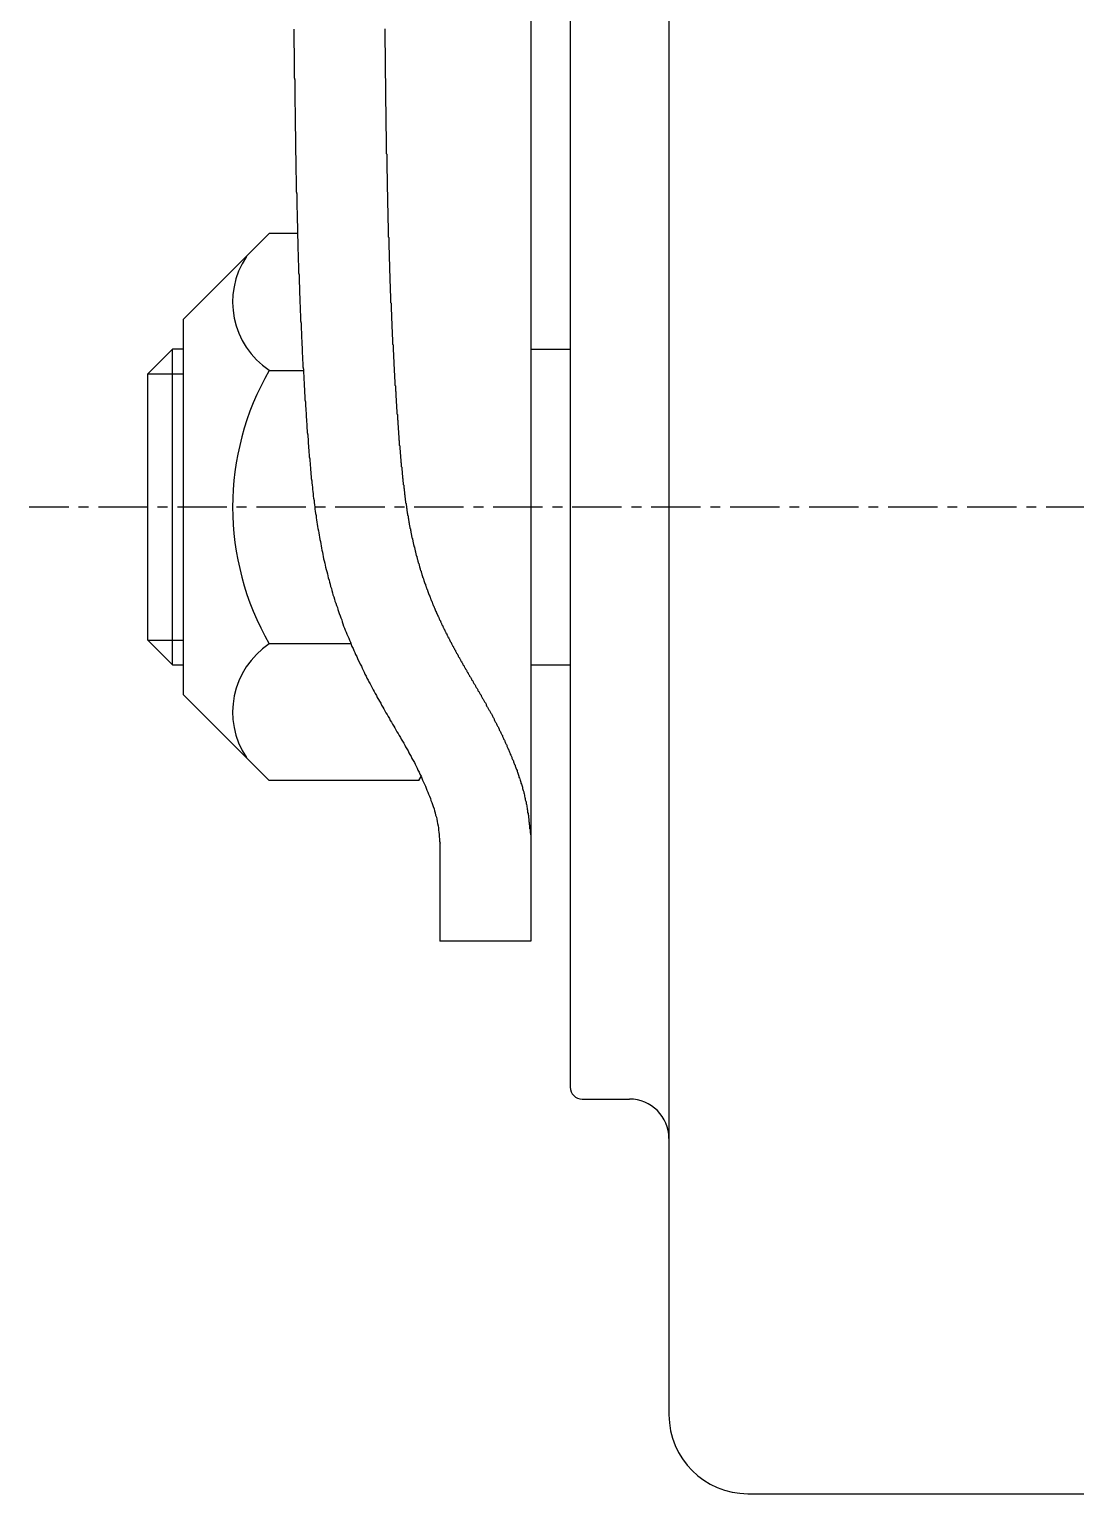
# Model space of a CAD drawing. Extents: x -3290 to -3105, y -737 to -442.
# Drawn here: x -3289.87 to -3263.37, y -625.22 to -588.11 of the extents above; entities that cross this region are included whole.
import ezdxf

# ---------------------------------------------------------------- set-up
doc = ezdxf.new("R2010")
doc.units = 0
doc.linetypes.add('CENTER', pattern=[2, 1.25, -0.25, 0.25, -0.25])
doc.layers.get('0').update_dxf_attribs({"linetype": 'CONTINUOUS'})
doc.layers.add('CENTER', color=1, linetype='CENTER')

msp = doc.modelspace()

# ---------------------------------------------------------------- linework, layer by layer
at = {"color": 7, "linetype": 'CONTINUOUS'}
for p, q in [((-3277.171, -560.418), (-3277.171, -611.218)), ((-3273.671, -577.218), (-3273.671, -623.218)), ((-3276.171, -585.518), (-3276.171, -614.918)), ((-3285.971, -595.468), (-3283.793, -593.289)), ((-3283.078, -593.289), (-3283.793, -593.289)), ((-3285.971, -595.468), (-3285.971, -604.968)), ((-3286.246, -596.218), (-3286.871, -596.843)), ((-3286.246, -604.218), (-3286.246, -596.218)), ((-3285.971, -596.218), (-3286.246, -596.218)), ((-3277.171, -596.218), (-3276.171, -596.218)), ((-3286.871, -603.593), (-3286.871, -596.843)), ((-3286.871, -596.843), (-3285.971, -596.843)), ((-3283.793, -596.754), (-3282.933, -596.754)), ((-3286.246, -604.218), (-3286.871, -603.593)), ((-3286.871, -603.593), (-3285.971, -603.593)), ((-3281.724, -603.682), (-3283.793, -603.682)), ((-3286.246, -604.218), (-3285.971, -604.218)), ((-3277.171, -604.218), (-3276.171, -604.218)), ((-3285.971, -604.968), (-3283.793, -607.146)), ((-3280.007, -607.146), (-3279.949, -607.046)), ((-3280.007, -607.146), (-3283.793, -607.146)), ((-3279.471, -608.736), (-3279.471, -611.218)), ((-3277.171, -611.218), (-3279.471, -611.218)), ((-3275.871, -615.218), (-3274.671, -615.218)), ((-3271.671, -625.218), (-3250.671, -625.218))]:
    msp.add_line(p, q, dxfattribs=at)
at = {"color": 7}
for points in [[(-3283.17, -588.112, 0), (-3283.17, -588.167, 0), (-3283.17, -588.223, 0), (-3283.17, -588.278, 0), (-3283.17, -588.334, 0), (-3283.17, -588.389, 0), (-3283.17, -588.445, 0), (-3283.17, -588.501, 0), (-3283.17, -588.556, 0), (-3283.16, -588.612, 0), (-3283.16, -588.667, 0), (-3283.16, -588.723, 0), (-3283.16, -588.778, 0), (-3283.16, -588.834, 0), (-3283.16, -588.89, 0), (-3283.16, -588.945, 0), (-3283.16, -589.001, 0), (-3283.16, -589.056, 0), (-3283.16, -589.112, 0), (-3283.16, -589.167, 0), (-3283.16, -589.223, 0), (-3283.16, -589.278, 0), (-3283.16, -589.334, 0), (-3283.15, -589.39, 0), (-3283.15, -589.445, 0), (-3283.15, -589.501, 0), (-3283.15, -589.556, 0), (-3283.15, -589.612, 0), (-3283.15, -589.667, 0), (-3283.15, -589.723, 0), (-3283.15, -589.779, 0), (-3283.15, -589.834, 0), (-3283.15, -589.89, 0), (-3283.15, -589.945, 0), (-3283.15, -590.001, 0), (-3283.15, -590.056, 0), (-3283.14, -590.112, 0), (-3283.14, -590.168, 0), (-3283.14, -590.223, 0), (-3283.14, -590.279, 0), (-3283.14, -590.334, 0), (-3283.14, -590.39, 0), (-3283.14, -590.445, 0), (-3283.14, -590.501, 0), (-3283.14, -590.557, 0), (-3283.14, -590.612, 0), (-3283.14, -590.668, 0), (-3283.13, -590.723, 0), (-3283.13, -590.779, 0), (-3283.13, -590.834, 0), (-3283.13, -590.89, 0), (-3283.13, -590.946, 0), (-3283.13, -591.001, 0), (-3283.13, -591.057, 0), (-3283.13, -591.112, 0), (-3283.13, -591.168, 0), (-3283.13, -591.223, 0), (-3283.13, -591.279, 0), (-3283.12, -591.334, 0), (-3283.12, -591.39, 0), (-3283.12, -591.446, 0), (-3283.12, -591.501, 0), (-3283.12, -591.557, 0), (-3283.12, -591.612, 0), (-3283.12, -591.668, 0), (-3283.12, -591.723, 0), (-3283.12, -591.779, 0), (-3283.11, -591.834, 0), (-3283.11, -591.89, 0), (-3283.11, -591.946, 0), (-3283.11, -592.001, 0), (-3283.11, -592.057, 0), (-3283.11, -592.112, 0), (-3283.11, -592.168, 0), (-3283.11, -592.223, 0), (-3283.1, -592.279, 0), (-3283.1, -592.335, 0), (-3283.1, -592.39, 0), (-3283.1, -592.446, 0), (-3283.1, -592.501, 0), (-3283.1, -592.557, 0), (-3283.1, -592.612, 0), (-3283.1, -592.668, 0), (-3283.09, -592.723, 0), (-3283.09, -592.779, 0), (-3283.09, -592.835, 0), (-3283.09, -592.89, 0), (-3283.09, -592.946, 0), (-3283.09, -593.001, 0), (-3283.08, -593.057, 0), (-3283.08, -593.112, 0), (-3283.08, -593.168, 0), (-3283.08, -593.223, 0), (-3283.08, -593.279, 0), (-3283.08, -593.334, 0), (-3283.08, -593.39, 0), (-3283.07, -593.446, 0), (-3283.07, -593.501, 0), (-3283.07, -593.557, 0), (-3283.07, -593.612, 0), (-3283.07, -593.668, 0), (-3283.07, -593.723, 0), (-3283.06, -593.779, 0), (-3283.06, -593.834, 0), (-3283.06, -593.89, 0), (-3283.06, -593.945, 0), (-3283.06, -594.001, 0), (-3283.05, -594.057, 0), (-3283.05, -594.112, 0), (-3283.05, -594.168, 0), (-3283.05, -594.223, 0), (-3283.05, -594.279, 0), (-3283.04, -594.334, 0), (-3283.04, -594.39, 0), (-3283.04, -594.445, 0), (-3283.04, -594.501, 0), (-3283.04, -594.556, 0), (-3283.03, -594.612, 0), (-3283.03, -594.667, 0), (-3283.03, -594.723, 0), (-3283.03, -594.779, 0), (-3283.03, -594.834, 0), (-3283.02, -594.89, 0), (-3283.02, -594.945, 0), (-3283.02, -595.001, 0), (-3283.02, -595.056, 0), (-3283.01, -595.112, 0), (-3283.01, -595.167, 0), (-3283.01, -595.223, 0), (-3283.01, -595.278, 0), (-3283, -595.334, 0), (-3283, -595.389, 0), (-3283, -595.445, 0), (-3283, -595.5, 0), (-3282.99, -595.556, 0), (-3282.99, -595.611, 0), (-3282.99, -595.667, 0), (-3282.99, -595.723, 0), (-3282.98, -595.778, 0), (-3282.98, -595.834, 0), (-3282.98, -595.889, 0), (-3282.98, -595.945, 0), (-3282.97, -596, 0), (-3282.97, -596.056, 0), (-3282.97, -596.111, 0), (-3282.96, -596.167, 0), (-3282.96, -596.222, 0), (-3282.96, -596.278, 0), (-3282.96, -596.333, 0), (-3282.95, -596.389, 0), (-3282.95, -596.444, 0), (-3282.95, -596.5, 0), (-3282.94, -596.555, 0), (-3282.94, -596.611, 0), (-3282.94, -596.666, 0), (-3282.93, -596.722, 0), (-3282.93, -596.777, 0), (-3282.93, -596.833, 0), (-3282.92, -596.888, 0), (-3282.92, -596.944, 0), (-3282.92, -596.999, 0), (-3282.91, -597.055, 0), (-3282.91, -597.11, 0), (-3282.91, -597.166, 0), (-3282.9, -597.221, 0), (-3282.9, -597.277, 0), (-3282.9, -597.332, 0), (-3282.89, -597.388, 0), (-3282.89, -597.443, 0), (-3282.89, -597.499, 0), (-3282.88, -597.554, 0), (-3282.88, -597.61, 0), (-3282.88, -597.665, 0), (-3282.87, -597.721, 0), (-3282.87, -597.776, 0), (-3282.86, -597.832, 0), (-3282.86, -597.887, 0), (-3282.86, -597.943, 0), (-3282.85, -597.998, 0), (-3282.85, -598.054, 0), (-3282.84, -598.109, 0), (-3282.84, -598.165, 0), (-3282.84, -598.22, 0), (-3282.83, -598.276, 0), (-3282.83, -598.331, 0), (-3282.82, -598.387, 0), (-3282.82, -598.442, 0), (-3282.81, -598.498, 0), (-3282.81, -598.553, 0), (-3282.81, -598.609, 0), (-3282.8, -598.664, 0), (-3282.8, -598.72, 0), (-3282.79, -598.775, 0), (-3282.79, -598.831, 0), (-3282.78, -598.886, 0), (-3282.78, -598.942, 0), (-3282.77, -598.997, 0), (-3282.77, -599.052, 0), (-3282.76, -599.108, 0), (-3282.76, -599.163, 0), (-3282.75, -599.219, 0), (-3282.75, -599.274, 0), (-3282.74, -599.33, 0), (-3282.74, -599.385, 0), (-3282.73, -599.44, 0), (-3282.73, -599.496, 0), (-3282.72, -599.551, 0), (-3282.72, -599.606, 0), (-3282.71, -599.662, 0), (-3282.7, -599.717, 0), (-3282.7, -599.772, 0), (-3282.69, -599.827, 0), (-3282.68, -599.883, 0), (-3282.68, -599.938, 0), (-3282.67, -599.993, 0), (-3282.66, -600.048, 0), (-3282.66, -600.103, 0), (-3282.65, -600.159, 0), (-3282.64, -600.214, 0), (-3282.64, -600.269, 0), (-3282.63, -600.324, 0), (-3282.62, -600.379, 0), (-3282.61, -600.434, 0), (-3282.61, -600.489, 0), (-3282.6, -600.544, 0), (-3282.59, -600.599, 0), (-3282.58, -600.654, 0), (-3282.57, -600.709, 0), (-3282.56, -600.763, 0), (-3282.55, -600.818, 0), (-3282.54, -600.873, 0), (-3282.53, -600.928, 0), (-3282.52, -600.982, 0), (-3282.51, -601.037, 0), (-3282.5, -601.092, 0), (-3282.49, -601.146, 0), (-3282.48, -601.201, 0), (-3282.47, -601.255, 0), (-3282.46, -601.31, 0), (-3282.45, -601.364, 0), (-3282.44, -601.419, 0), (-3282.43, -601.473, 0), (-3282.42, -601.527, 0), (-3282.4, -601.582, 0), (-3282.39, -601.636, 0), (-3282.38, -601.69, 0), (-3282.37, -601.744, 0), (-3282.35, -601.798, 0), (-3282.34, -601.852, 0), (-3282.32, -601.906, 0), (-3282.31, -601.96, 0), (-3282.3, -602.014, 0), (-3282.28, -602.068, 0), (-3282.27, -602.121, 0), (-3282.25, -602.175, 0), (-3282.24, -602.229, 0), (-3282.22, -602.282, 0), (-3282.21, -602.336, 0), (-3282.19, -602.389, 0), (-3282.18, -602.442, 0), (-3282.16, -602.495, 0), (-3282.14, -602.549, 0), (-3282.13, -602.602, 0), (-3282.11, -602.655, 0), (-3282.09, -602.708, 0), (-3282.07, -602.76, 0), (-3282.06, -602.813, 0), (-3282.04, -602.866, 0), (-3282.02, -602.918, 0), (-3282, -602.971, 0), (-3281.98, -603.023, 0), (-3281.96, -603.075, 0), (-3281.95, -603.128, 0), (-3281.93, -603.18, 0), (-3281.91, -603.232, 0), (-3281.89, -603.284, 0), (-3281.87, -603.336, 0), (-3281.85, -603.387, 0), (-3281.83, -603.439, 0), (-3281.8, -603.49, 0), (-3281.78, -603.542, 0), (-3281.76, -603.593, 0), (-3281.74, -603.644, 0), (-3281.72, -603.696, 0), (-3281.7, -603.747, 0), (-3281.67, -603.798, 0), (-3281.65, -603.848, 0), (-3281.63, -603.899, 0), (-3281.61, -603.95, 0), (-3281.58, -604.001, 0), (-3281.56, -604.051, 0), (-3281.54, -604.101, 0), (-3281.51, -604.152, 0), (-3281.49, -604.202, 0), (-3281.46, -604.252, 0), (-3281.44, -604.302, 0), (-3281.42, -604.352, 0), (-3281.39, -604.402, 0), (-3281.37, -604.452, 0), (-3281.34, -604.501, 0), (-3281.32, -604.551, 0), (-3281.29, -604.6, 0), (-3281.27, -604.649, 0), (-3281.24, -604.699, 0), (-3281.21, -604.748, 0), (-3281.19, -604.797, 0), (-3281.16, -604.846, 0), (-3281.14, -604.895, 0), (-3281.11, -604.944, 0), (-3281.08, -604.993, 0), (-3281.06, -605.041, 0), (-3281.03, -605.09, 0), (-3281, -605.139, 0), (-3280.97, -605.187, 0), (-3280.95, -605.236, 0), (-3280.92, -605.284, 0), (-3280.89, -605.333, 0), (-3280.87, -605.381, 0), (-3280.84, -605.429, 0), (-3280.81, -605.477, 0), (-3280.78, -605.526, 0), (-3280.75, -605.574, 0), (-3280.73, -605.622, 0), (-3280.7, -605.67, 0), (-3280.67, -605.718, 0), (-3280.64, -605.766, 0), (-3280.61, -605.814, 0), (-3280.59, -605.862, 0), (-3280.56, -605.91, 0), (-3280.53, -605.958, 0), (-3280.5, -606.006, 0), (-3280.47, -606.054, 0), (-3280.45, -606.102, 0), (-3280.42, -606.15, 0), (-3280.39, -606.199, 0), (-3280.36, -606.247, 0), (-3280.34, -606.295, 0), (-3280.31, -606.344, 0), (-3280.28, -606.392, 0), (-3280.26, -606.441, 0), (-3280.23, -606.49, 0), (-3280.2, -606.539, 0), (-3280.18, -606.588, 0), (-3280.15, -606.637, 0), (-3280.12, -606.686, 0), (-3280.1, -606.736, 0), (-3280.07, -606.785, 0), (-3280.05, -606.835, 0), (-3280.03, -606.885, 0), (-3280, -606.935, 0), (-3279.98, -606.985, 0), (-3279.95, -607.035, 0), (-3279.93, -607.086, 0), (-3279.91, -607.137, 0), (-3279.89, -607.187, 0), (-3279.86, -607.238, 0), (-3279.84, -607.289, 0), (-3279.82, -607.341, 0), (-3279.8, -607.392, 0), (-3279.78, -607.444, 0), (-3279.76, -607.495, 0), (-3279.74, -607.547, 0), (-3279.71, -607.599, 0), (-3279.7, -607.651, 0), (-3279.68, -607.704, 0), (-3279.66, -607.756, 0), (-3279.64, -607.809, 0), (-3279.62, -607.862, 0), (-3279.61, -607.915, 0), (-3279.59, -607.969, 0), (-3279.58, -608.022, 0), (-3279.56, -608.076, 0), (-3279.55, -608.13, 0), (-3279.54, -608.184, 0), (-3279.53, -608.239, 0), (-3279.52, -608.294, 0), (-3279.51, -608.349, 0), (-3279.51, -608.404, 0), (-3279.5, -608.459, 0), (-3279.49, -608.514, 0), (-3279.49, -608.57, 0), (-3279.48, -608.625, 0), (-3279.48, -608.681, 0), (-3279.47, -608.736, 0)], [(-3280.87, -588.1, 0), (-3280.87, -588.116, 0), (-3280.87, -588.133, 0), (-3280.87, -588.149, 0), (-3280.87, -588.166, 0), (-3280.87, -588.183, 0), (-3280.87, -588.199, 0), (-3280.87, -588.216, 0), (-3280.87, -588.233, 0), (-3280.87, -588.249, 0), (-3280.87, -588.266, 0), (-3280.87, -588.283, 0), (-3280.87, -588.299, 0), (-3280.87, -588.316, 0), (-3280.87, -588.332, 0), (-3280.87, -588.349, 0), (-3280.87, -588.366, 0), (-3280.87, -588.382, 0), (-3280.87, -588.399, 0), (-3280.87, -588.416, 0), (-3280.87, -588.432, 0), (-3280.87, -588.449, 0), (-3280.87, -588.465, 0), (-3280.87, -588.482, 0), (-3280.87, -588.499, 0), (-3280.87, -588.515, 0), (-3280.87, -588.532, 0), (-3280.87, -588.549, 0), (-3280.87, -588.565, 0), (-3280.86, -588.582, 0), (-3280.86, -588.598, 0), (-3280.86, -588.615, 0), (-3280.86, -588.632, 0), (-3280.86, -588.648, 0), (-3280.86, -588.665, 0), (-3280.86, -588.681, 0), (-3280.86, -588.698, 0), (-3280.86, -588.715, 0), (-3280.86, -588.731, 0), (-3280.86, -588.748, 0), (-3280.86, -588.764, 0), (-3280.86, -588.781, 0), (-3280.86, -588.798, 0), (-3280.86, -588.814, 0), (-3280.86, -588.831, 0), (-3280.86, -588.848, 0), (-3280.86, -588.864, 0), (-3280.86, -588.881, 0), (-3280.86, -588.897, 0), (-3280.86, -588.914, 0), (-3280.86, -588.931, 0), (-3280.86, -588.947, 0), (-3280.86, -588.964, 0), (-3280.86, -588.98, 0), (-3280.86, -588.997, 0), (-3280.86, -589.014, 0), (-3280.86, -589.03, 0), (-3280.86, -589.047, 0), (-3280.86, -589.063, 0), (-3280.86, -589.08, 0), (-3280.86, -589.097, 0), (-3280.86, -589.113, 0), (-3280.86, -589.13, 0), (-3280.86, -589.146, 0), (-3280.86, -589.163, 0), (-3280.86, -589.179, 0), (-3280.86, -589.196, 0), (-3280.86, -589.213, 0), (-3280.86, -589.229, 0), (-3280.86, -589.246, 0), (-3280.86, -589.262, 0), (-3280.86, -589.279, 0), (-3280.86, -589.296, 0), (-3280.86, -589.312, 0), (-3280.86, -589.329, 0), (-3280.86, -589.345, 0), (-3280.85, -589.362, 0), (-3280.85, -589.378, 0), (-3280.85, -589.395, 0), (-3280.85, -589.412, 0), (-3280.85, -589.428, 0), (-3280.85, -589.445, 0), (-3280.85, -589.461, 0), (-3280.85, -589.478, 0), (-3280.85, -589.495, 0), (-3280.85, -589.511, 0), (-3280.85, -589.528, 0), (-3280.85, -589.544, 0), (-3280.85, -589.561, 0), (-3280.85, -589.577, 0), (-3280.85, -589.594, 0), (-3280.85, -589.611, 0), (-3280.85, -589.627, 0), (-3280.85, -589.644, 0), (-3280.85, -589.66, 0), (-3280.85, -589.677, 0), (-3280.85, -589.693, 0), (-3280.85, -589.71, 0), (-3280.85, -589.726, 0), (-3280.85, -589.743, 0), (-3280.85, -589.76, 0), (-3280.85, -589.776, 0), (-3280.85, -589.793, 0), (-3280.85, -589.809, 0), (-3280.85, -589.826, 0), (-3280.85, -589.842, 0), (-3280.85, -589.859, 0), (-3280.85, -589.876, 0), (-3280.85, -589.892, 0), (-3280.85, -589.909, 0), (-3280.85, -589.925, 0), (-3280.85, -589.942, 0), (-3280.85, -589.958, 0), (-3280.85, -589.975, 0), (-3280.85, -589.991, 0), (-3280.85, -590.008, 0), (-3280.85, -590.025, 0), (-3280.85, -590.041, 0), (-3280.85, -590.058, 0), (-3280.84, -590.074, 0), (-3280.84, -590.091, 0), (-3280.84, -590.107, 0), (-3280.84, -590.124, 0), (-3280.84, -590.14, 0), (-3280.84, -590.157, 0), (-3280.84, -590.173, 0), (-3280.84, -590.19, 0), (-3280.84, -590.207, 0), (-3280.84, -590.223, 0), (-3280.84, -590.24, 0), (-3280.84, -590.256, 0), (-3280.84, -590.273, 0), (-3280.84, -590.289, 0), (-3280.84, -590.306, 0), (-3280.84, -590.322, 0), (-3280.84, -590.339, 0), (-3280.84, -590.355, 0), (-3280.84, -590.372, 0), (-3280.84, -590.388, 0), (-3280.84, -590.405, 0), (-3280.84, -590.421, 0), (-3280.84, -590.438, 0), (-3280.84, -590.455, 0), (-3280.84, -590.471, 0), (-3280.84, -590.488, 0), (-3280.84, -590.504, 0), (-3280.84, -590.521, 0), (-3280.84, -590.537, 0), (-3280.84, -590.554, 0), (-3280.84, -590.57, 0), (-3280.84, -590.587, 0), (-3280.84, -590.603, 0), (-3280.84, -590.62, 0), (-3280.84, -590.636, 0), (-3280.84, -590.653, 0), (-3280.84, -590.669, 0), (-3280.84, -590.686, 0), (-3280.83, -590.702, 0), (-3280.83, -590.719, 0), (-3280.83, -590.735, 0), (-3280.83, -590.752, 0), (-3280.83, -590.768, 0), (-3280.83, -590.785, 0), (-3280.83, -590.801, 0), (-3280.83, -590.818, 0), (-3280.83, -590.834, 0), (-3280.83, -590.851, 0), (-3280.83, -590.867, 0), (-3280.83, -590.884, 0), (-3280.83, -590.901, 0), (-3280.83, -590.917, 0), (-3280.83, -590.934, 0), (-3280.83, -590.95, 0), (-3280.83, -590.967, 0), (-3280.83, -590.983, 0), (-3280.83, -591, 0), (-3280.83, -591.016, 0), (-3280.83, -591.033, 0), (-3280.83, -591.049, 0), (-3280.83, -591.066, 0), (-3280.83, -591.082, 0), (-3280.83, -591.099, 0), (-3280.83, -591.115, 0), (-3280.83, -591.132, 0), (-3280.83, -591.148, 0), (-3280.83, -591.165, 0), (-3280.83, -591.181, 0), (-3280.83, -591.198, 0), (-3280.83, -591.214, 0), (-3280.83, -591.231, 0), (-3280.83, -591.247, 0), (-3280.83, -591.263, 0), (-3280.82, -591.28, 0), (-3280.82, -591.296, 0), (-3280.82, -591.313, 0), (-3280.82, -591.329, 0), (-3280.82, -591.346, 0), (-3280.82, -591.362, 0), (-3280.82, -591.379, 0), (-3280.82, -591.395, 0), (-3280.82, -591.412, 0), (-3280.82, -591.428, 0), (-3280.82, -591.445, 0), (-3280.82, -591.461, 0), (-3280.82, -591.478, 0), (-3280.82, -591.494, 0), (-3280.82, -591.511, 0), (-3280.82, -591.527, 0), (-3280.82, -591.544, 0), (-3280.82, -591.56, 0), (-3280.82, -591.577, 0), (-3280.82, -591.593, 0), (-3280.82, -591.61, 0), (-3280.82, -591.626, 0), (-3280.82, -591.643, 0), (-3280.82, -591.659, 0), (-3280.82, -591.675, 0), (-3280.82, -591.692, 0), (-3280.82, -591.708, 0), (-3280.82, -591.725, 0), (-3280.82, -591.741, 0), (-3280.82, -591.758, 0), (-3280.81, -591.774, 0), (-3280.81, -591.791, 0), (-3280.81, -591.807, 0), (-3280.81, -591.824, 0), (-3280.81, -591.84, 0), (-3280.81, -591.857, 0), (-3280.81, -591.873, 0), (-3280.81, -591.89, 0), (-3280.81, -591.906, 0), (-3280.81, -591.922, 0), (-3280.81, -591.939, 0), (-3280.81, -591.955, 0), (-3280.81, -591.972, 0), (-3280.81, -591.988, 0), (-3280.81, -592.005, 0), (-3280.81, -592.021, 0), (-3280.81, -592.038, 0), (-3280.81, -592.054, 0), (-3280.81, -592.071, 0), (-3280.81, -592.087, 0), (-3280.81, -592.103, 0), (-3280.81, -592.12, 0), (-3280.81, -592.136, 0), (-3280.81, -592.153, 0), (-3280.81, -592.169, 0), (-3280.81, -592.186, 0), (-3280.81, -592.202, 0), (-3280.81, -592.219, 0), (-3280.8, -592.235, 0), (-3280.8, -592.251, 0), (-3280.8, -592.268, 0), (-3280.8, -592.284, 0), (-3280.8, -592.301, 0), (-3280.8, -592.317, 0), (-3280.8, -592.334, 0), (-3280.8, -592.35, 0), (-3280.8, -592.366, 0), (-3280.8, -592.383, 0), (-3280.8, -592.399, 0), (-3280.8, -592.416, 0), (-3280.8, -592.432, 0), (-3280.8, -592.449, 0), (-3280.8, -592.465, 0), (-3280.8, -592.482, 0), (-3280.8, -592.498, 0), (-3280.8, -592.514, 0), (-3280.8, -592.531, 0), (-3280.8, -592.547, 0), (-3280.8, -592.564, 0), (-3280.8, -592.58, 0), (-3280.8, -592.597, 0), (-3280.8, -592.613, 0), (-3280.8, -592.629, 0), (-3280.79, -592.646, 0), (-3280.79, -592.662, 0), (-3280.79, -592.679, 0), (-3280.79, -592.695, 0), (-3280.79, -592.711, 0), (-3280.79, -592.728, 0), (-3280.79, -592.744, 0), (-3280.79, -592.761, 0), (-3280.79, -592.777, 0), (-3280.79, -592.794, 0), (-3280.79, -592.81, 0), (-3280.79, -592.826, 0), (-3280.79, -592.843, 0), (-3280.79, -592.859, 0), (-3280.79, -592.876, 0), (-3280.79, -592.892, 0), (-3280.79, -592.908, 0), (-3280.79, -592.925, 0), (-3280.79, -592.941, 0), (-3280.79, -592.958, 0), (-3280.79, -592.974, 0), (-3280.79, -592.99, 0), (-3280.79, -593.007, 0), (-3280.78, -593.023, 0), (-3280.78, -593.04, 0), (-3280.78, -593.056, 0), (-3280.78, -593.072, 0), (-3280.78, -593.089, 0), (-3280.78, -593.105, 0), (-3280.78, -593.122, 0), (-3280.78, -593.138, 0), (-3280.78, -593.154, 0), (-3280.78, -593.171, 0), (-3280.78, -593.187, 0), (-3280.78, -593.204, 0), (-3280.78, -593.22, 0), (-3280.78, -593.236, 0), (-3280.78, -593.253, 0), (-3280.78, -593.269, 0), (-3280.78, -593.286, 0), (-3280.78, -593.302, 0), (-3280.78, -593.318, 0), (-3280.78, -593.335, 0), (-3280.78, -593.351, 0), (-3280.78, -593.368, 0), (-3280.77, -593.384, 0), (-3280.77, -593.4, 0), (-3280.77, -593.417, 0), (-3280.77, -593.433, 0), (-3280.77, -593.45, 0), (-3280.77, -593.466, 0), (-3280.77, -593.482, 0), (-3280.77, -593.499, 0), (-3280.77, -593.515, 0), (-3280.77, -593.531, 0), (-3280.77, -593.548, 0), (-3280.77, -593.564, 0), (-3280.77, -593.581, 0), (-3280.77, -593.597, 0), (-3280.77, -593.613, 0), (-3280.77, -593.63, 0), (-3280.77, -593.646, 0), (-3280.77, -593.662, 0), (-3280.77, -593.679, 0), (-3280.77, -593.695, 0), (-3280.76, -593.712, 0), (-3280.76, -593.728, 0), (-3280.76, -593.744, 0), (-3280.76, -593.761, 0), (-3280.76, -593.777, 0), (-3280.76, -593.793, 0), (-3280.76, -593.81, 0), (-3280.76, -593.826, 0), (-3280.76, -593.842, 0), (-3280.76, -593.859, 0), (-3280.76, -593.875, 0), (-3280.76, -593.892, 0), (-3280.76, -593.908, 0), (-3280.76, -593.924, 0), (-3280.76, -593.941, 0), (-3280.76, -593.957, 0), (-3280.76, -593.973, 0), (-3280.76, -593.99, 0), (-3280.75, -594.006, 0), (-3280.75, -594.022, 0), (-3280.75, -594.039, 0), (-3280.75, -594.055, 0), (-3280.75, -594.071, 0), (-3280.75, -594.088, 0), (-3280.75, -594.104, 0), (-3280.75, -594.12, 0), (-3280.75, -594.137, 0), (-3280.75, -594.153, 0), (-3280.75, -594.17, 0), (-3280.75, -594.186, 0), (-3280.75, -594.202, 0), (-3280.75, -594.219, 0), (-3280.75, -594.235, 0), (-3280.75, -594.251, 0), (-3280.75, -594.268, 0), (-3280.75, -594.284, 0), (-3280.74, -594.3, 0), (-3280.74, -594.317, 0), (-3280.74, -594.333, 0), (-3280.74, -594.349, 0), (-3280.74, -594.366, 0), (-3280.74, -594.382, 0), (-3280.74, -594.398, 0), (-3280.74, -594.415, 0), (-3280.74, -594.431, 0), (-3280.74, -594.447, 0), (-3280.74, -594.464, 0), (-3280.74, -594.48, 0), (-3280.74, -594.496, 0), (-3280.74, -594.513, 0), (-3280.74, -594.529, 0), (-3280.74, -594.545, 0), (-3280.73, -594.562, 0), (-3280.73, -594.578, 0), (-3280.73, -594.594, 0), (-3280.73, -594.611, 0), (-3280.73, -594.627, 0), (-3280.73, -594.643, 0), (-3280.73, -594.66, 0), (-3280.73, -594.676, 0), (-3280.73, -594.692, 0), (-3280.73, -594.709, 0), (-3280.73, -594.725, 0), (-3280.73, -594.741, 0), (-3280.73, -594.757, 0), (-3280.73, -594.774, 0), (-3280.73, -594.79, 0), (-3280.72, -594.806, 0), (-3280.72, -594.823, 0), (-3280.72, -594.839, 0), (-3280.72, -594.855, 0), (-3280.72, -594.872, 0), (-3280.72, -594.888, 0), (-3280.72, -594.904, 0), (-3280.72, -594.921, 0), (-3280.72, -594.937, 0), (-3280.72, -594.953, 0), (-3280.72, -594.97, 0), (-3280.72, -594.986, 0), (-3280.72, -595.002, 0), (-3280.72, -595.018, 0), (-3280.72, -595.035, 0), (-3280.71, -595.051, 0), (-3280.71, -595.067, 0), (-3280.71, -595.084, 0), (-3280.71, -595.1, 0), (-3280.71, -595.116, 0), (-3280.71, -595.133, 0), (-3280.71, -595.149, 0), (-3280.71, -595.165, 0), (-3280.71, -595.181, 0), (-3280.71, -595.198, 0), (-3280.71, -595.214, 0), (-3280.71, -595.23, 0), (-3280.71, -595.247, 0), (-3280.71, -595.263, 0), (-3280.7, -595.279, 0), (-3280.7, -595.295, 0), (-3280.7, -595.312, 0), (-3280.7, -595.328, 0), (-3280.7, -595.344, 0), (-3280.7, -595.361, 0), (-3280.7, -595.377, 0), (-3280.7, -595.393, 0), (-3280.7, -595.409, 0), (-3280.7, -595.426, 0), (-3280.7, -595.442, 0), (-3280.7, -595.458, 0), (-3280.7, -595.475, 0), (-3280.7, -595.491, 0), (-3280.69, -595.507, 0), (-3280.69, -595.523, 0), (-3280.69, -595.54, 0), (-3280.69, -595.556, 0), (-3280.69, -595.572, 0), (-3280.69, -595.589, 0), (-3280.69, -595.605, 0), (-3280.69, -595.621, 0), (-3280.69, -595.637, 0), (-3280.69, -595.654, 0), (-3280.69, -595.67, 0), (-3280.69, -595.686, 0), (-3280.69, -595.702, 0), (-3280.68, -595.719, 0), (-3280.68, -595.735, 0), (-3280.68, -595.751, 0), (-3280.68, -595.768, 0), (-3280.68, -595.784, 0), (-3280.68, -595.8, 0), (-3280.68, -595.816, 0), (-3280.68, -595.833, 0), (-3280.68, -595.849, 0), (-3280.68, -595.865, 0), (-3280.68, -595.881, 0), (-3280.68, -595.898, 0), (-3280.67, -595.914, 0), (-3280.67, -595.93, 0), (-3280.67, -595.946, 0), (-3280.67, -595.963, 0), (-3280.67, -595.979, 0), (-3280.67, -595.995, 0), (-3280.67, -596.011, 0), (-3280.67, -596.028, 0), (-3280.67, -596.044, 0), (-3280.67, -596.06, 0), (-3280.67, -596.076, 0), (-3280.67, -596.093, 0), (-3280.66, -596.109, 0), (-3280.66, -596.125, 0), (-3280.66, -596.141, 0), (-3280.66, -596.158, 0), (-3280.66, -596.174, 0), (-3280.66, -596.19, 0), (-3280.66, -596.206, 0), (-3280.66, -596.223, 0), (-3280.66, -596.239, 0), (-3280.66, -596.255, 0), (-3280.66, -596.271, 0), (-3280.66, -596.288, 0), (-3280.65, -596.304, 0), (-3280.65, -596.32, 0), (-3280.65, -596.336, 0), (-3280.65, -596.353, 0), (-3280.65, -596.369, 0), (-3280.65, -596.385, 0), (-3280.65, -596.401, 0), (-3280.65, -596.417, 0), (-3280.65, -596.434, 0), (-3280.65, -596.45, 0), (-3280.65, -596.466, 0), (-3280.64, -596.482, 0), (-3280.64, -596.499, 0), (-3280.64, -596.515, 0), (-3280.64, -596.531, 0), (-3280.64, -596.547, 0), (-3280.64, -596.564, 0), (-3280.64, -596.58, 0), (-3280.64, -596.596, 0), (-3280.64, -596.612, 0), (-3280.64, -596.628, 0), (-3280.64, -596.645, 0), (-3280.63, -596.661, 0), (-3280.63, -596.677, 0), (-3280.63, -596.693, 0), (-3280.63, -596.71, 0), (-3280.63, -596.726, 0), (-3280.63, -596.742, 0), (-3280.63, -596.758, 0), (-3280.63, -596.774, 0), (-3280.63, -596.791, 0), (-3280.63, -596.807, 0), (-3280.62, -596.823, 0), (-3280.62, -596.839, 0), (-3280.62, -596.855, 0), (-3280.62, -596.872, 0), (-3280.62, -596.888, 0), (-3280.62, -596.904, 0), (-3280.62, -596.92, 0), (-3280.62, -596.936, 0), (-3280.62, -596.953, 0), (-3280.62, -596.969, 0), (-3280.61, -596.985, 0), (-3280.61, -597.001, 0), (-3280.61, -597.018, 0), (-3280.61, -597.034, 0), (-3280.61, -597.05, 0), (-3280.61, -597.066, 0), (-3280.61, -597.082, 0), (-3280.61, -597.098, 0), (-3280.61, -597.115, 0), (-3280.61, -597.131, 0), (-3280.6, -597.147, 0), (-3280.6, -597.163, 0), (-3280.6, -597.179, 0), (-3280.6, -597.196, 0), (-3280.6, -597.212, 0), (-3280.6, -597.228, 0), (-3280.6, -597.244, 0), (-3280.6, -597.26, 0), (-3280.6, -597.277, 0), (-3280.59, -597.293, 0), (-3280.59, -597.309, 0), (-3280.59, -597.325, 0), (-3280.59, -597.341, 0), (-3280.59, -597.358, 0), (-3280.59, -597.374, 0), (-3280.59, -597.39, 0), (-3280.59, -597.406, 0), (-3280.59, -597.422, 0), (-3280.59, -597.438, 0), (-3280.58, -597.455, 0), (-3280.58, -597.471, 0), (-3280.58, -597.487, 0), (-3280.58, -597.503, 0), (-3280.58, -597.519, 0), (-3280.58, -597.536, 0), (-3280.58, -597.552, 0), (-3280.58, -597.568, 0), (-3280.58, -597.584, 0), (-3280.57, -597.6, 0), (-3280.57, -597.616, 0), (-3280.57, -597.633, 0), (-3280.57, -597.649, 0), (-3280.57, -597.665, 0), (-3280.57, -597.681, 0), (-3280.57, -597.697, 0), (-3280.57, -597.713, 0), (-3280.57, -597.73, 0), (-3280.56, -597.746, 0), (-3280.56, -597.762, 0), (-3280.56, -597.778, 0), (-3280.56, -597.794, 0), (-3280.56, -597.81, 0), (-3280.56, -597.827, 0), (-3280.56, -597.843, 0), (-3280.56, -597.859, 0), (-3280.55, -597.875, 0), (-3280.55, -597.891, 0), (-3280.55, -597.907, 0), (-3280.55, -597.923, 0), (-3280.55, -597.94, 0), (-3280.55, -597.956, 0), (-3280.55, -597.972, 0), (-3280.55, -597.988, 0), (-3280.55, -598.004, 0), (-3280.54, -598.02, 0), (-3280.54, -598.037, 0), (-3280.54, -598.053, 0), (-3280.54, -598.069, 0), (-3280.54, -598.085, 0), (-3280.54, -598.101, 0), (-3280.54, -598.117, 0), (-3280.54, -598.133, 0), (-3280.53, -598.15, 0), (-3280.53, -598.166, 0), (-3280.53, -598.182, 0), (-3280.53, -598.198, 0), (-3280.53, -598.214, 0), (-3280.53, -598.23, 0), (-3280.53, -598.246, 0), (-3280.53, -598.262, 0), (-3280.52, -598.279, 0), (-3280.52, -598.295, 0), (-3280.52, -598.311, 0), (-3280.52, -598.327, 0), (-3280.52, -598.343, 0), (-3280.52, -598.359, 0), (-3280.52, -598.375, 0), (-3280.52, -598.391, 0), (-3280.51, -598.407, 0), (-3280.51, -598.423, 0), (-3280.51, -598.439, 0), (-3280.51, -598.455, 0), (-3280.51, -598.471, 0), (-3280.51, -598.487, 0), (-3280.51, -598.503, 0), (-3280.51, -598.519, 0), (-3280.5, -598.535, 0), (-3280.5, -598.551, 0), (-3280.5, -598.567, 0), (-3280.5, -598.583, 0), (-3280.5, -598.599, 0), (-3280.5, -598.615, 0), (-3280.5, -598.631, 0), (-3280.5, -598.647, 0), (-3280.49, -598.663, 0), (-3280.49, -598.678, 0), (-3280.49, -598.694, 0), (-3280.49, -598.71, 0), (-3280.49, -598.726, 0), (-3280.49, -598.742, 0), (-3280.49, -598.758, 0), (-3280.48, -598.773, 0), (-3280.48, -598.789, 0), (-3280.48, -598.805, 0), (-3280.48, -598.821, 0), (-3280.48, -598.836, 0), (-3280.48, -598.852, 0), (-3280.48, -598.868, 0), (-3280.47, -598.883, 0), (-3280.47, -598.899, 0), (-3280.47, -598.915, 0), (-3280.47, -598.93, 0), (-3280.47, -598.946, 0), (-3280.47, -598.962, 0), (-3280.47, -598.977, 0), (-3280.46, -598.993, 0), (-3280.46, -599.008, 0), (-3280.46, -599.024, 0), (-3280.46, -599.04, 0), (-3280.46, -599.055, 0), (-3280.46, -599.071, 0), (-3280.46, -599.086, 0), (-3280.45, -599.101, 0), (-3280.45, -599.117, 0), (-3280.45, -599.132, 0), (-3280.45, -599.148, 0), (-3280.45, -599.163, 0), (-3280.45, -599.178, 0), (-3280.45, -599.194, 0), (-3280.44, -599.209, 0), (-3280.44, -599.224, 0), (-3280.44, -599.24, 0), (-3280.44, -599.255, 0), (-3280.44, -599.27, 0), (-3280.44, -599.286, 0), (-3280.43, -599.301, 0), (-3280.43, -599.316, 0), (-3280.43, -599.331, 0), (-3280.43, -599.346, 0), (-3280.43, -599.362, 0), (-3280.43, -599.377, 0), (-3280.43, -599.392, 0), (-3280.42, -599.407, 0), (-3280.42, -599.422, 0), (-3280.42, -599.437, 0), (-3280.42, -599.452, 0), (-3280.42, -599.467, 0), (-3280.42, -599.482, 0), (-3280.41, -599.498, 0), (-3280.41, -599.513, 0), (-3280.41, -599.528, 0), (-3280.41, -599.543, 0), (-3280.41, -599.557, 0), (-3280.41, -599.572, 0), (-3280.4, -599.587, 0), (-3280.4, -599.602, 0), (-3280.4, -599.617, 0), (-3280.4, -599.632, 0), (-3280.4, -599.647, 0), (-3280.39, -599.662, 0), (-3280.39, -599.677, 0), (-3280.39, -599.692, 0), (-3280.39, -599.706, 0), (-3280.39, -599.721, 0), (-3280.39, -599.736, 0), (-3280.38, -599.751, 0), (-3280.38, -599.765, 0), (-3280.38, -599.78, 0), (-3280.38, -599.795, 0), (-3280.38, -599.81, 0), (-3280.37, -599.824, 0), (-3280.37, -599.839, 0), (-3280.37, -599.854, 0), (-3280.37, -599.868, 0), (-3280.37, -599.883, 0), (-3280.37, -599.897, 0), (-3280.36, -599.912, 0), (-3280.36, -599.927, 0), (-3280.36, -599.941, 0), (-3280.36, -599.956, 0), (-3280.36, -599.97, 0), (-3280.35, -599.985, 0), (-3280.35, -599.999, 0), (-3280.35, -600.014, 0), (-3280.35, -600.028, 0), (-3280.35, -600.042, 0), (-3280.34, -600.057, 0), (-3280.34, -600.071, 0), (-3280.34, -600.086, 0), (-3280.34, -600.1, 0), (-3280.34, -600.114, 0), (-3280.33, -600.129, 0), (-3280.33, -600.143, 0), (-3280.33, -600.157, 0), (-3280.33, -600.172, 0), (-3280.32, -600.186, 0), (-3280.32, -600.2, 0), (-3280.32, -600.214, 0), (-3280.32, -600.228, 0), (-3280.32, -600.243, 0), (-3280.31, -600.257, 0), (-3280.31, -600.271, 0), (-3280.31, -600.285, 0), (-3280.31, -600.299, 0), (-3280.31, -600.313, 0), (-3280.3, -600.327, 0), (-3280.3, -600.341, 0), (-3280.3, -600.355, 0), (-3280.3, -600.369, 0), (-3280.29, -600.383, 0), (-3280.29, -600.397, 0), (-3280.29, -600.411, 0), (-3280.29, -600.425, 0), (-3280.28, -600.439, 0), (-3280.28, -600.453, 0), (-3280.28, -600.467, 0), (-3280.28, -600.481, 0), (-3280.28, -600.495, 0), (-3280.27, -600.509, 0), (-3280.27, -600.523, 0), (-3280.27, -600.536, 0), (-3280.27, -600.55, 0), (-3280.26, -600.564, 0), (-3280.26, -600.578, 0), (-3280.26, -600.592, 0), (-3280.26, -600.605, 0), (-3280.25, -600.619, 0), (-3280.25, -600.633, 0), (-3280.25, -600.647, 0), (-3280.25, -600.66, 0), (-3280.24, -600.674, 0), (-3280.24, -600.688, 0), (-3280.24, -600.701, 0), (-3280.23, -600.715, 0), (-3280.23, -600.729, 0), (-3280.23, -600.742, 0), (-3280.23, -600.756, 0), (-3280.22, -600.77, 0), (-3280.22, -600.783, 0), (-3280.22, -600.797, 0), (-3280.22, -600.81, 0), (-3280.21, -600.824, 0), (-3280.21, -600.837, 0), (-3280.21, -600.851, 0), (-3280.21, -600.864, 0), (-3280.2, -600.878, 0), (-3280.2, -600.891, 0), (-3280.2, -600.905, 0), (-3280.19, -600.918, 0), (-3280.19, -600.932, 0), (-3280.19, -600.945, 0), (-3280.19, -600.959, 0), (-3280.18, -600.972, 0), (-3280.18, -600.986, 0), (-3280.18, -600.999, 0), (-3280.17, -601.013, 0), (-3280.17, -601.026, 0), (-3280.17, -601.039, 0), (-3280.16, -601.053, 0), (-3280.16, -601.066, 0), (-3280.16, -601.08, 0), (-3280.16, -601.093, 0), (-3280.15, -601.106, 0), (-3280.15, -601.12, 0), (-3280.15, -601.133, 0), (-3280.14, -601.146, 0), (-3280.14, -601.16, 0), (-3280.14, -601.173, 0), (-3280.13, -601.186, 0), (-3280.13, -601.2, 0), (-3280.13, -601.213, 0), (-3280.12, -601.226, 0), (-3280.12, -601.239, 0), (-3280.12, -601.253, 0), (-3280.11, -601.266, 0), (-3280.11, -601.279, 0), (-3280.11, -601.292, 0), (-3280.1, -601.306, 0), (-3280.1, -601.319, 0), (-3280.1, -601.332, 0), (-3280.09, -601.345, 0), (-3280.09, -601.359, 0), (-3280.09, -601.372, 0), (-3280.08, -601.385, 0), (-3280.08, -601.398, 0), (-3280.08, -601.411, 0), (-3280.07, -601.425, 0), (-3280.07, -601.438, 0), (-3280.07, -601.451, 0), (-3280.06, -601.464, 0), (-3280.06, -601.477, 0), (-3280.06, -601.49, 0), (-3280.05, -601.503, 0), (-3280.05, -601.517, 0), (-3280.05, -601.53, 0), (-3280.04, -601.543, 0), (-3280.04, -601.556, 0), (-3280.03, -601.569, 0), (-3280.03, -601.582, 0), (-3280.03, -601.595, 0), (-3280.02, -601.608, 0), (-3280.02, -601.621, 0), (-3280.02, -601.634, 0), (-3280.01, -601.647, 0), (-3280.01, -601.66, 0), (-3280, -601.673, 0), (-3280, -601.686, 0), (-3280, -601.699, 0), (-3279.99, -601.712, 0), (-3279.99, -601.725, 0), (-3279.99, -601.738, 0), (-3279.98, -601.751, 0), (-3279.98, -601.764, 0), (-3279.97, -601.777, 0), (-3279.97, -601.79, 0), (-3279.97, -601.803, 0), (-3279.96, -601.816, 0), (-3279.96, -601.829, 0), (-3279.95, -601.842, 0), (-3279.95, -601.855, 0), (-3279.95, -601.868, 0), (-3279.94, -601.88, 0), (-3279.94, -601.893, 0), (-3279.93, -601.906, 0), (-3279.93, -601.919, 0), (-3279.93, -601.932, 0), (-3279.92, -601.945, 0), (-3279.92, -601.957, 0), (-3279.91, -601.97, 0), (-3279.91, -601.983, 0), (-3279.91, -601.996, 0), (-3279.9, -602.009, 0), (-3279.9, -602.021, 0), (-3279.89, -602.034, 0), (-3279.89, -602.047, 0), (-3279.88, -602.06, 0), (-3279.88, -602.072, 0), (-3279.88, -602.085, 0), (-3279.87, -602.098, 0), (-3279.87, -602.11, 0), (-3279.86, -602.123, 0), (-3279.86, -602.136, 0), (-3279.85, -602.148, 0), (-3279.85, -602.161, 0), (-3279.84, -602.174, 0), (-3279.84, -602.186, 0), (-3279.84, -602.199, 0), (-3279.83, -602.212, 0), (-3279.83, -602.224, 0), (-3279.82, -602.237, 0), (-3279.82, -602.249, 0), (-3279.81, -602.262, 0), (-3279.81, -602.274, 0), (-3279.8, -602.287, 0), (-3279.8, -602.3, 0), (-3279.79, -602.312, 0), (-3279.79, -602.325, 0), (-3279.79, -602.337, 0), (-3279.78, -602.35, 0), (-3279.78, -602.362, 0), (-3279.77, -602.375, 0), (-3279.77, -602.388, 0), (-3279.76, -602.4, 0), (-3279.76, -602.413, 0), (-3279.75, -602.425, 0), (-3279.75, -602.438, 0), (-3279.74, -602.45, 0), (-3279.74, -602.463, 0), (-3279.73, -602.475, 0), (-3279.73, -602.488, 0), (-3279.72, -602.501, 0), (-3279.72, -602.513, 0), (-3279.71, -602.526, 0), (-3279.71, -602.538, 0), (-3279.7, -602.551, 0), (-3279.7, -602.563, 0), (-3279.69, -602.576, 0), (-3279.69, -602.588, 0), (-3279.68, -602.601, 0), (-3279.68, -602.613, 0), (-3279.67, -602.626, 0), (-3279.67, -602.639, 0), (-3279.66, -602.651, 0), (-3279.66, -602.664, 0), (-3279.65, -602.676, 0), (-3279.65, -602.689, 0), (-3279.64, -602.701, 0), (-3279.64, -602.714, 0), (-3279.63, -602.726, 0), (-3279.63, -602.739, 0), (-3279.62, -602.751, 0), (-3279.62, -602.764, 0), (-3279.61, -602.776, 0), (-3279.6, -602.789, 0), (-3279.6, -602.802, 0), (-3279.59, -602.814, 0), (-3279.59, -602.827, 0), (-3279.58, -602.839, 0), (-3279.58, -602.852, 0), (-3279.57, -602.864, 0), (-3279.57, -602.877, 0), (-3279.56, -602.889, 0), (-3279.56, -602.902, 0), (-3279.55, -602.914, 0), (-3279.54, -602.927, 0), (-3279.54, -602.94, 0), (-3279.53, -602.952, 0), (-3279.53, -602.965, 0), (-3279.52, -602.977, 0), (-3279.52, -602.99, 0), (-3279.51, -603.002, 0), (-3279.5, -603.015, 0), (-3279.5, -603.027, 0), (-3279.49, -603.04, 0), (-3279.49, -603.053, 0), (-3279.48, -603.065, 0), (-3279.48, -603.078, 0), (-3279.47, -603.09, 0), (-3279.46, -603.103, 0), (-3279.46, -603.116, 0), (-3279.45, -603.128, 0), (-3279.45, -603.141, 0), (-3279.44, -603.153, 0), (-3279.43, -603.166, 0), (-3279.43, -603.178, 0), (-3279.42, -603.191, 0), (-3279.42, -603.204, 0), (-3279.41, -603.216, 0), (-3279.4, -603.229, 0), (-3279.4, -603.242, 0), (-3279.39, -603.254, 0), (-3279.39, -603.267, 0), (-3279.38, -603.279, 0), (-3279.37, -603.292, 0), (-3279.37, -603.305, 0), (-3279.36, -603.317, 0), (-3279.36, -603.33, 0), (-3279.35, -603.342, 0), (-3279.34, -603.355, 0), (-3279.34, -603.368, 0), (-3279.33, -603.38, 0), (-3279.32, -603.393, 0), (-3279.32, -603.406, 0), (-3279.31, -603.418, 0), (-3279.3, -603.431, 0), (-3279.3, -603.444, 0), (-3279.29, -603.456, 0), (-3279.29, -603.469, 0), (-3279.28, -603.482, 0), (-3279.27, -603.494, 0), (-3279.27, -603.507, 0), (-3279.26, -603.52, 0), (-3279.25, -603.532, 0), (-3279.25, -603.545, 0), (-3279.24, -603.558, 0), (-3279.23, -603.571, 0), (-3279.23, -603.583, 0), (-3279.22, -603.596, 0), (-3279.21, -603.609, 0), (-3279.21, -603.622, 0), (-3279.2, -603.634, 0), (-3279.19, -603.647, 0), (-3279.19, -603.66, 0), (-3279.18, -603.673, 0), (-3279.17, -603.685, 0), (-3279.17, -603.698, 0), (-3279.16, -603.711, 0), (-3279.15, -603.724, 0), (-3279.15, -603.737, 0), (-3279.14, -603.75, 0), (-3279.13, -603.762, 0), (-3279.13, -603.775, 0), (-3279.12, -603.788, 0), (-3279.11, -603.801, 0), (-3279.1, -603.814, 0), (-3279.1, -603.827, 0), (-3279.09, -603.84, 0), (-3279.08, -603.853, 0), (-3279.08, -603.866, 0), (-3279.07, -603.879, 0), (-3279.06, -603.892, 0), (-3279.06, -603.905, 0), (-3279.05, -603.918, 0), (-3279.04, -603.931, 0), (-3279.03, -603.944, 0), (-3279.03, -603.957, 0), (-3279.02, -603.97, 0), (-3279.01, -603.983, 0), (-3279.01, -603.996, 0), (-3279, -604.009, 0), (-3278.99, -604.022, 0), (-3278.98, -604.035, 0), (-3278.98, -604.049, 0), (-3278.97, -604.062, 0), (-3278.96, -604.075, 0), (-3278.95, -604.088, 0), (-3278.95, -604.101, 0), (-3278.94, -604.114, 0), (-3278.93, -604.128, 0), (-3278.92, -604.141, 0), (-3278.92, -604.154, 0), (-3278.91, -604.167, 0), (-3278.9, -604.18, 0), (-3278.89, -604.194, 0), (-3278.89, -604.207, 0), (-3278.88, -604.22, 0), (-3278.87, -604.233, 0), (-3278.86, -604.247, 0), (-3278.86, -604.26, 0), (-3278.85, -604.273, 0), (-3278.84, -604.287, 0), (-3278.83, -604.3, 0), (-3278.83, -604.313, 0), (-3278.82, -604.327, 0), (-3278.81, -604.34, 0), (-3278.8, -604.354, 0), (-3278.79, -604.367, 0), (-3278.79, -604.381, 0), (-3278.78, -604.394, 0), (-3278.77, -604.408, 0), (-3278.76, -604.421, 0), (-3278.76, -604.435, 0), (-3278.75, -604.449, 0), (-3278.74, -604.462, 0), (-3278.73, -604.476, 0), (-3278.72, -604.49, 0), (-3278.72, -604.503, 0), (-3278.71, -604.517, 0), (-3278.7, -604.531, 0), (-3278.69, -604.545, 0), (-3278.68, -604.559, 0), (-3278.67, -604.573, 0), (-3278.67, -604.587, 0), (-3278.66, -604.601, 0), (-3278.65, -604.615, 0), (-3278.64, -604.629, 0), (-3278.63, -604.644, 0), (-3278.63, -604.658, 0), (-3278.62, -604.672, 0), (-3278.61, -604.687, 0), (-3278.6, -604.701, 0), (-3278.59, -604.716, 0), (-3278.58, -604.73, 0), (-3278.57, -604.745, 0), (-3278.57, -604.759, 0), (-3278.56, -604.774, 0), (-3278.55, -604.789, 0), (-3278.54, -604.804, 0), (-3278.53, -604.819, 0), (-3278.52, -604.834, 0), (-3278.51, -604.849, 0), (-3278.51, -604.864, 0), (-3278.5, -604.879, 0), (-3278.49, -604.894, 0), (-3278.48, -604.91, 0), (-3278.47, -604.925, 0), (-3278.46, -604.941, 0), (-3278.45, -604.956, 0), (-3278.44, -604.972, 0), (-3278.43, -604.988, 0), (-3278.43, -605.003, 0), (-3278.42, -605.019, 0), (-3278.41, -605.035, 0), (-3278.4, -605.051, 0), (-3278.39, -605.067, 0), (-3278.38, -605.084, 0), (-3278.37, -605.1, 0), (-3278.36, -605.116, 0), (-3278.35, -605.133, 0), (-3278.34, -605.149, 0), (-3278.33, -605.166, 0), (-3278.32, -605.182, 0), (-3278.31, -605.199, 0), (-3278.3, -605.216, 0), (-3278.3, -605.233, 0), (-3278.29, -605.25, 0), (-3278.28, -605.267, 0), (-3278.27, -605.284, 0), (-3278.26, -605.301, 0), (-3278.25, -605.318, 0), (-3278.24, -605.335, 0), (-3278.23, -605.353, 0), (-3278.22, -605.37, 0), (-3278.21, -605.388, 0), (-3278.2, -605.405, 0), (-3278.19, -605.423, 0), (-3278.18, -605.441, 0), (-3278.17, -605.459, 0), (-3278.16, -605.476, 0), (-3278.15, -605.494, 0), (-3278.14, -605.512, 0), (-3278.13, -605.53, 0), (-3278.12, -605.549, 0), (-3278.11, -605.567, 0), (-3278.1, -605.585, 0), (-3278.1, -605.603, 0), (-3278.09, -605.622, 0), (-3278.08, -605.64, 0), (-3278.07, -605.659, 0), (-3278.06, -605.677, 0), (-3278.05, -605.695, 0), (-3278.04, -605.714, 0), (-3278.03, -605.732, 0), (-3278.02, -605.751, 0), (-3278.01, -605.769, 0), (-3278, -605.788, 0), (-3277.99, -605.806, 0), (-3277.98, -605.825, 0), (-3277.97, -605.843, 0), (-3277.97, -605.862, 0), (-3277.96, -605.88, 0), (-3277.95, -605.899, 0), (-3277.94, -605.917, 0), (-3277.93, -605.936, 0), (-3277.92, -605.954, 0), (-3277.91, -605.973, 0), (-3277.9, -605.992, 0), (-3277.89, -606.01, 0), (-3277.89, -606.029, 0), (-3277.88, -606.048, 0), (-3277.87, -606.066, 0), (-3277.86, -606.085, 0), (-3277.85, -606.104, 0), (-3277.84, -606.122, 0), (-3277.83, -606.141, 0), (-3277.83, -606.16, 0), (-3277.82, -606.179, 0), (-3277.81, -606.197, 0), (-3277.8, -606.216, 0), (-3277.79, -606.235, 0), (-3277.78, -606.254, 0), (-3277.78, -606.273, 0), (-3277.77, -606.292, 0), (-3277.76, -606.31, 0), (-3277.75, -606.329, 0), (-3277.74, -606.348, 0), (-3277.73, -606.367, 0), (-3277.73, -606.386, 0), (-3277.72, -606.405, 0), (-3277.71, -606.424, 0), (-3277.7, -606.443, 0), (-3277.69, -606.462, 0), (-3277.69, -606.481, 0), (-3277.68, -606.5, 0), (-3277.67, -606.519, 0), (-3277.66, -606.538, 0), (-3277.65, -606.557, 0), (-3277.65, -606.576, 0), (-3277.64, -606.596, 0), (-3277.63, -606.615, 0), (-3277.62, -606.635, 0), (-3277.61, -606.656, 0), (-3277.61, -606.676, 0), (-3277.6, -606.697, 0), (-3277.59, -606.717, 0), (-3277.58, -606.738, 0), (-3277.57, -606.76, 0), (-3277.57, -606.781, 0), (-3277.56, -606.803, 0), (-3277.55, -606.825, 0), (-3277.54, -606.847, 0), (-3277.53, -606.87, 0), (-3277.52, -606.892, 0), (-3277.52, -606.915, 0), (-3277.51, -606.939, 0), (-3277.5, -606.962, 0), (-3277.49, -606.986, 0), (-3277.48, -607.01, 0), (-3277.47, -607.034, 0), (-3277.47, -607.058, 0), (-3277.46, -607.083, 0), (-3277.45, -607.108, 0), (-3277.44, -607.134, 0), (-3277.43, -607.159, 0), (-3277.42, -607.185, 0), (-3277.42, -607.211, 0), (-3277.41, -607.238, 0), (-3277.4, -607.264, 0), (-3277.39, -607.291, 0), (-3277.38, -607.319, 0), (-3277.38, -607.346, 0), (-3277.37, -607.374, 0), (-3277.36, -607.402, 0), (-3277.35, -607.43, 0), (-3277.35, -607.459, 0), (-3277.34, -607.488, 0), (-3277.33, -607.517, 0), (-3277.33, -607.546, 0), (-3277.32, -607.576, 0), (-3277.31, -607.606, 0), (-3277.31, -607.636, 0), (-3277.3, -607.667, 0), (-3277.29, -607.697, 0), (-3277.29, -607.727, 0), (-3277.28, -607.757, 0), (-3277.27, -607.787, 0), (-3277.27, -607.816, 0), (-3277.26, -607.845, 0), (-3277.26, -607.874, 0), (-3277.25, -607.902, 0), (-3277.25, -607.93, 0), (-3277.25, -607.957, 0), (-3277.24, -607.984, 0), (-3277.24, -608.011, 0), (-3277.23, -608.037, 0), (-3277.23, -608.062, 0), (-3277.23, -608.088, 0), (-3277.22, -608.113, 0), (-3277.22, -608.137, 0), (-3277.22, -608.161, 0), (-3277.22, -608.185, 0), (-3277.21, -608.208, 0), (-3277.21, -608.231, 0), (-3277.21, -608.254, 0), (-3277.2, -608.276, 0), (-3277.2, -608.298, 0), (-3277.2, -608.319, 0), (-3277.2, -608.34, 0), (-3277.2, -608.36, 0), (-3277.19, -608.38, 0), (-3277.19, -608.4, 0), (-3277.19, -608.419, 0), (-3277.19, -608.438, 0), (-3277.19, -608.457, 0), (-3277.19, -608.475, 0), (-3277.18, -608.492, 0), (-3277.18, -608.51, 0), (-3277.18, -608.527, 0)]]:
    msp.add_polyline3d(points, dxfattribs=at)
at = {"color": 7, "linetype": 'CONTINUOUS'}
for centre, radius, start, end in [((-3282.641, -595.021), 2.08, 146.3736, 236.3736), ((-3277.793, -600.218), 6.928, 150, 210), ((-3282.641, -605.414), 2.08, 123.6264, 213.6264), ((-3275.871, -614.918), 0.3, 180, 270), ((-3274.671, -616.218), 1, 0, 90), ((-3271.671, -623.218), 2, 180, 270)]:
    msp.add_arc(centre, radius, start, end, dxfattribs=at)
at = {"layer": 'CENTER', "color": 1, "linetype": 'CENTER'}
msp.add_line((-3236.871, -600.218), (-3289.871, -600.218), dxfattribs=at)

doc.saveas('drawing.dxf')
